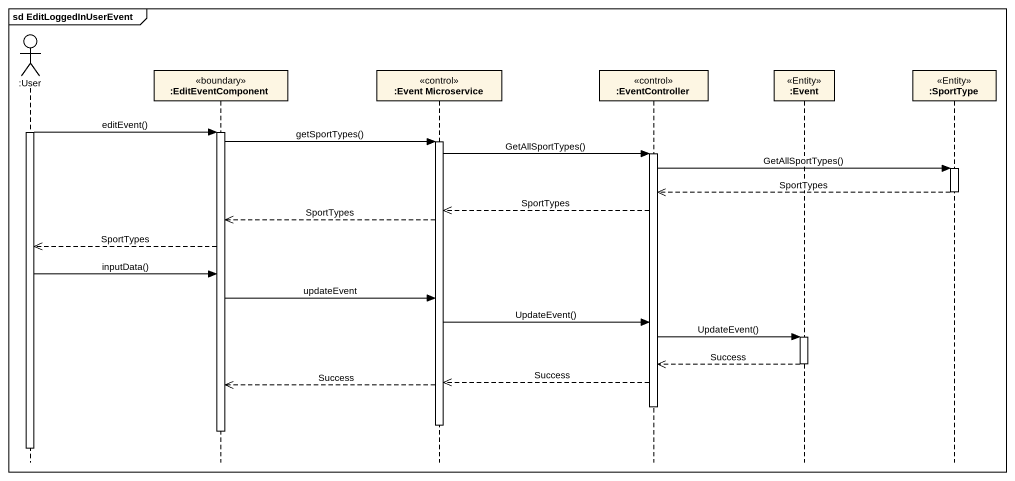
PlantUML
@startuml
mainframe sd EditLoggedInUserEvent
hide footbox
actor ":User" as User
participant ":EditEventComponent" as EditEventComponent <<boundary>>
participant ":Event Microservice" as Event_Microservice <<control>>
participant ":EventController" as EventController <<control>>
participant ":Event" as Event <<Entity>>
participant ":SportType" as SportType <<Entity>>

activate User
User -> EditEventComponent : editEvent()
activate EditEventComponent
EditEventComponent -> Event_Microservice : getSportTypes()
activate Event_Microservice
Event_Microservice -> EventController : GetAllSportTypes()
activate EventController
EventController -> SportType : GetAllSportTypes()
activate SportType
SportType -->> EventController : SportTypes
deactivate SportType
EventController -->> Event_Microservice : SportTypes
Event_Microservice -->> EditEventComponent : SportTypes
EditEventComponent -->> User : SportTypes
User -> EditEventComponent : inputData()
EditEventComponent -> Event_Microservice : updateEvent
Event_Microservice -> EventController : UpdateEvent()
EventController -> Event : UpdateEvent()
activate Event
Event -->> EventController : Success
deactivate Event
EventController -->> Event_Microservice : Success
Event_Microservice -->> EditEventComponent : Success
deactivate EventController
deactivate Event_Microservice
deactivate EditEventComponent
deactivate User
@enduml
